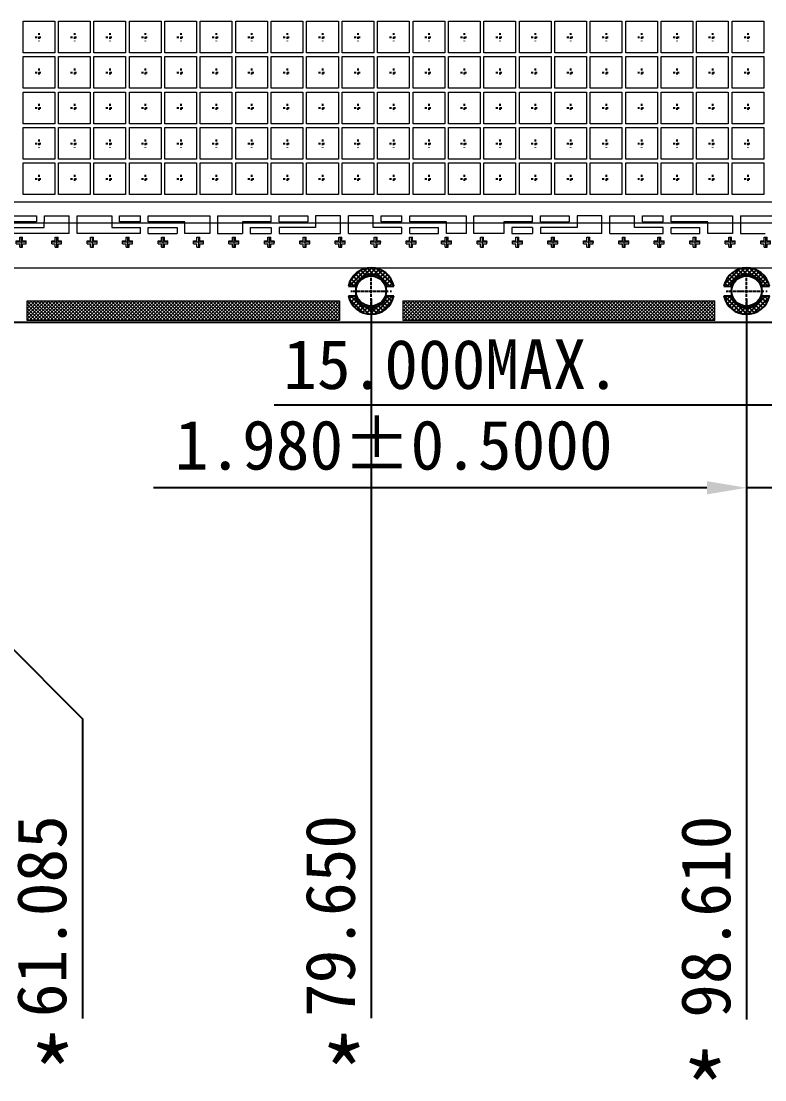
# Model space of a CAD drawing. Extents: x -590 to -223, y -126 to 82.
# Drawn here: x -364.3 to -326.8, y -50.2 to 3.3 of the extents above; entities that cross this region are included whole.
import ezdxf

# ---------------------------------------------------------------- set-up
doc = ezdxf.new("R2010")
doc.units = 0
doc.header["$LTSCALE"] = 0.01
doc.header["$MEASUREMENT"] = 0
for name, pattern in [('CENTER', [2, 1.25, -0.25, 0.25, -0.25]), ('CENTER2', [1.125, 0.75, -0.125, 0.125, -0.125]), ('PHANTOM', [2.5, 1.25, -0.25, 0.25, -0.25, 0.25, -0.25])]:
    doc.linetypes.add(name, pattern=pattern)
doc.layers.get('0').update_dxf_attribs({"linetype": 'CONTINUOUS', "lineweight": 0})
doc.layers.get('DEFPOINTS').update_dxf_attribs({"linetype": 'CONTINUOUS'})
for name, color, linetype in [('0D', 2, 'CONTINUOUS'), ('CEN', 2, 'CENTER'), ('DIM', 7, 'CONTINUOUS'), ('PAGE1', 7, 'CONTINUOUS'), ('plating', 1, 'CONTINUOUS'), ('标注', 7, 'CONTINUOUS')]:
    doc.layers.add(name, color=color, linetype=linetype)
doc.layers.add('Pkg', color=6, linetype='PHANTOM', lineweight=9)
doc.styles.get("Standard").update_dxf_attribs({"font": ''})
doc.styles.get('STANDARD').set_extended_font_data('SimSun')
doc.dimstyles.new('St.ZJ', dxfattribs={"dimtxt": 2.5, "dimasz": 2, "dimexe": 0.6, "dimexo": 0.4, "dimgap": 0.8, "dimtad": 1, "dimdec": 3, "dimzin": 0, "dimdsep": 46, "dimtxsty": 'STANDARD', "dimcen": 0.6, "dimclrd": 1, "dimclre": 1, "dimclrt": 256, "dimadec": 0, "dimazin": 0, "dimtfac": 1, "dimtdec": 3, "dimtmove": 0, "dimatfit": 3, "dimfxl": 1, "dimtolj": 1, "dimtzin": 0, "dimarcsym": 0})
pattern_1 = [(44.99999999999999, (0, 0), (-0.1122532015133644, 0.1122532015133644), []), (135, (0, 0), (-0.1122532015133644, -0.1122532015133644), [])]

# ---------------------------------------------------------------- blocks, each defined once
blk = doc.blocks.new('*D61')
at = {"color": 1, "lineweight": -2, "transparency": 16777216}
for p, q in [((-1112.631514196497, -1250.098156328522), (-1112.631514196497, -1255.67584331161)), ((-1097.631514196496, -1250.19815632852), (-1097.631514196496, -1255.67584331161)), ((-1112.631514196497, -1255.07584331161), (-1138.471428797655, -1255.07584331161)), ((-1099.631514196496, -1255.07584331161), (-1110.631514196497, -1255.07584331161))]:
    blk.add_line(p, q, dxfattribs=at)
at = {"color": 1, "transparency": 16777216}
for points in [[(-1110.631514196497, -1254.742509978277), (-1110.631514196497, -1255.409176644944), (-1112.631514196497, -1255.07584331161)], [(-1099.631514196496, -1255.409176644944), (-1099.631514196496, -1254.742509978277), (-1097.631514196496, -1255.07584331161)]]:
    blk.add_solid(points, dxfattribs=at)
at = {"layer": 'DEFPOINTS', "color": 0, "transparency": 16777216}
for p in [(-1112.631514196497, -1249.698156328522), (-1097.631514196496, -1249.79815632852), (-1112.631514196497, -1255.07584331161)]:
    blk.add_point(p, dxfattribs=at)
at = {"transparency": 16777216, "insert": (-1129.501037736203, -1250.942509978277), "char_height": 2.5, "attachment_point": 5}
blk.add_mtext('\\A1;\\P15.000MAX.', dxfattribs=at)
blk = doc.blocks.new('ceter')
at = {"color": 1, "linetype": 'CENTER2', "ltscale": 0.05}
for p, q in [((133.7530568939966, 275.9966021890507), (134.1431977260442, 275.9966021890507)), ((133.7530568939966, 275.9966021890507), (134.1431977260442, 275.9966021890507)), ((133.7530568939969, 275.9966021890507), (134.1431977260444, 275.9966021890507)), ((133.7530568939969, 275.9966021890507), (134.1431977260444, 275.9966021890507)), ((133.9481273100206, 276.1985069066956), (133.9481273100206, 275.7946974714059)), ((133.9481273100206, 276.1985069066956), (133.9481273100206, 275.7946974714059)), ((133.9481273100209, 276.1985069066956), (133.9481273100209, 275.7946974714059)), ((133.9481273100209, 276.1985069066956), (133.9481273100209, 275.7946974714059))]:
    blk.add_line(p, q, dxfattribs=at)
blk = doc.blocks.new('frame')
at = {"layer": 'Pkg', "color": 0, "linetype": 'ByBlock'}
blk.add_lwpolyline([(-549.1243287625475, -323.3288251624322), (-547.5243287625473, -323.3288251624322), (-547.5243287625473, -324.9288251624322), (-549.1243287625475, -324.9288251624322)], close=True, dxfattribs=at)
at = {"layer": 'plating'}
blk.add_blockref('ceter', (-682.272456072568, -600.1254273514829), dxfattribs=at)
blk = doc.blocks.new('squre2')
at = {"linetype": 'ByBlock', "lineweight": 0}
for p, q in [((138.2181273100209, 278.6316023134768), (138.2181273100209, 278.4566023134768)), ((138.2181273100209, 278.6316023134768), (138.3681273100205, 278.6316023134768)), ((138.3681273100205, 278.6316023134768), (138.3681273100205, 278.4566023134768)), ((138.0431273100207, 278.4566023134768), (138.2181273100209, 278.4566023134768)), ((138.0431273100207, 278.4566023134768), (138.0431273100207, 278.3066023134769)), ((138.0431273100207, 278.3066023134769), (138.2181273100209, 278.3066023134769)), ((138.2181273100209, 278.3066023134769), (138.2181273100209, 278.1316023134768)), ((138.3681273100205, 278.4566023134768), (138.5431273100207, 278.4566023134768)), ((138.3681273100205, 278.3066023134769), (138.5431273100207, 278.3066023134769)), ((138.3681273100205, 278.3066023134769), (138.3681273100205, 278.1316023134768))]:
    blk.add_line(p, q, dxfattribs=at)
for p, q in [((138.2181273100209, 278.1316023134768), (138.3681273100205, 278.1316023134768)), ((138.5431273100207, 278.4566023134768), (138.5431273100207, 278.3066023134769))]:
    blk.add_line(p, q)
at = {"layer": '0D', "color": 3, "linetype": 'ByBlock', "lineweight": 0}
for p, q in [((138.2931273100207, 278.1177910842059), (138.2931273100207, 278.6454135427477)), ((138.5633979624535, 278.3816023134768), (138.0228566575883, 278.3816023134768))]:
    blk.add_line(p, q, dxfattribs=at)
blk = doc.blocks.new('*D35')
at = {"layer": 'DEFPOINTS', "color": 0, "transparency": 16777216}
for p in [(-1213.221514432074, -1249.310167635834), (-1133.571514667652, -1249.310167635834), (-1133.571514667652, -1274.907862733821)]:
    blk.add_point(p, dxfattribs=at)
at = {"layer": 'DIM', "color": 1, "lineweight": -2, "transparency": 16777216}
blk.add_line((-1133.571514667652, -1249.710167635834), (-1133.571514667652, -1286.0290917841), dxfattribs=at)
at = {"layer": 'DIM', "transparency": 16777216, "insert": (-1135.621514667652, -1280.868477258961), "char_height": 2.5, "attachment_point": 5, "rotation": 90}
blk.add_mtext('\\A1;79.650', dxfattribs=at)
blk = doc.blocks.new('*D36')
at = {"layer": 'DEFPOINTS', "color": 0, "transparency": 16777216}
for p in [(-1213.221514432074, -1249.310167635834), (-1114.611514667652, -1249.310167635834), (-1114.611514667652, -1274.907862733821)]:
    blk.add_point(p, dxfattribs=at)
at = {"layer": 'DIM', "color": 1, "lineweight": -2, "transparency": 16777216}
blk.add_line((-1114.611514667652, -1249.710167635834), (-1114.611514667652, -1286.098924186335), dxfattribs=at)
at = {"layer": 'DIM', "transparency": 16777216, "insert": (-1116.661514667652, -1280.903393460078), "char_height": 2.5, "attachment_point": 5, "rotation": 90}
blk.add_mtext('\\A1;98.610', dxfattribs=at)
blk = doc.blocks.new('*D37')
at = {"layer": 'DEFPOINTS', "color": 0, "transparency": 16777216}
for p in [(-1213.221514432074, -1249.310167635834), (-1092.621514196497, -1249.310167635834), (-1091.471155850493, -1274.907862733821)]:
    blk.add_point(p, dxfattribs=at)
at = {"layer": 'DIM', "color": 1, "lineweight": -2, "transparency": 16777216}
for p, q in [((-1092.621514196497, -1249.710167635834), (-1092.621514196497, -1266.907862733821)), ((-1092.621514196497, -1266.907862733821), (-1091.471155850493, -1270.907862733821)), ((-1091.471155850493, -1270.907862733821), (-1091.471155850493, -1287.635237035497))]:
    blk.add_line(p, q, dxfattribs=at)
at = {"layer": 'DIM', "transparency": 16777216, "insert": (-1093.521155850493, -1281.671549884659), "char_height": 2.5, "attachment_point": 5, "rotation": 90}
blk.add_mtext('\\A1;120.600', dxfattribs=at)
blk = doc.blocks.new('*D38')
at = {"layer": 'DEFPOINTS', "color": 0, "transparency": 16777216}
for p in [(-1213.221514432074, -1249.310167635834), (-1091.821514196498, -1249.310167635834), (-1087.238104742122, -1274.907862733821)]:
    blk.add_point(p, dxfattribs=at)
at = {"layer": 'DIM', "color": 1, "lineweight": -2, "transparency": 16777216}
for p, q in [((-1091.821514196498, -1249.710167635834), (-1091.821514196498, -1266.907862733821)), ((-1091.821514196498, -1266.907862733821), (-1087.238104742122, -1270.907862733821)), ((-1087.238104742122, -1270.907862733821), (-1087.238104742122, -1287.635237035497))]:
    blk.add_line(p, q, dxfattribs=at)
at = {"layer": 'DIM', "transparency": 16777216, "insert": (-1089.288104742122, -1281.671549884659), "char_height": 2.5, "attachment_point": 5, "rotation": 90}
blk.add_mtext('\\A1;121.400', dxfattribs=at)
blk = doc.blocks.new('*D15')
at = {"layer": 'DEFPOINTS', "color": 0, "transparency": 16777216}
for p in [(-1089.221514196497, -1247.461827333777), (-1213.221514432074, -1249.310167635833), (-1082.664010348942, -1274.907862733821)]:
    blk.add_point(p, dxfattribs=at)
at = {"layer": 'DIM', "color": 1, "lineweight": -2, "transparency": 16777216}
for p, q in [((-1089.221514196497, -1247.861827333777), (-1089.221514196497, -1266.907862733821)), ((-1089.221514196497, -1266.907862733821), (-1082.664010348942, -1270.907862733821)), ((-1082.664010348942, -1270.907862733821), (-1082.664010348942, -1287.635237035497))]:
    blk.add_line(p, q, dxfattribs=at)
at = {"layer": 'DIM', "transparency": 16777216, "insert": (-1084.714010348942, -1281.671549884659), "char_height": 2.5, "attachment_point": 5, "rotation": 90}
blk.add_mtext('\\A1;124.000', dxfattribs=at)
blk = doc.blocks.new('*D40')
at = {"layer": 'DEFPOINTS', "color": 0, "transparency": 16777216}
for p in [(-1213.221514432074, -1249.310167635834), (-1095.651514667652, -1249.310167635834), (-1095.651514667652, -1274.907862733821)]:
    blk.add_point(p, dxfattribs=at)
at = {"layer": 'DIM', "color": 1, "lineweight": -2, "transparency": 16777216}
blk.add_line((-1095.651514667652, -1249.710167635834), (-1095.651514667652, -1287.635237035497), dxfattribs=at)
at = {"layer": 'DIM', "transparency": 16777216, "insert": (-1097.701514667652, -1281.671549884659), "char_height": 2.5, "attachment_point": 5, "rotation": 90}
blk.add_mtext('\\A1;117.570', dxfattribs=at)
blk = doc.blocks.new('*D16')
at = {"layer": 'DEFPOINTS', "color": 0, "transparency": 16777216}
for p in [(-1152.136514667651, -1243.643167635834), (-1213.221514432074, -1249.310167635834), (-1148.142995228171, -1274.907862733821)]:
    blk.add_point(p, dxfattribs=at)
at = {"layer": 'DIM', "color": 1, "lineweight": -2, "transparency": 16777216}
for p, q in [((-1152.136514667651, -1244.043167635834), (-1152.136514667651, -1266.907862733821)), ((-1152.136514667651, -1266.907862733821), (-1148.142995228171, -1270.907862733821)), ((-1148.142995228171, -1270.907862733821), (-1148.142995228171, -1286.043058264547))]:
    blk.add_line(p, q, dxfattribs=at)
at = {"layer": 'DIM', "transparency": 16777216, "insert": (-1150.192995228171, -1280.875460499184), "char_height": 2.5, "attachment_point": 5, "rotation": 90}
blk.add_mtext('\\A1;61.085', dxfattribs=at)
blk = doc.blocks.new('vc')
for p, q in [((-4.54491106731848, 118.3944830298822), (-4.543012754952314, 119.2944830298795)), ((-4.543012754952314, 119.2944830298795), (-2.668012754952314, 119.2944830275826)), ((-2.068012754952178, 119.2944830268479), (0.5569872450457752, 119.2944830236324)), ((0.5569872450457752, 119.2944830236324), (0.556987243943695, 118.3944830236326)), ((1.156987244494075, 118.844483022898), (1.156987245045229, 119.2944830228987)), ((3.331987245044956, 119.294483020255), (7.981987245045502, 119.2944830145461)), ((6.106987244495712, 118.8444830168343), (3.331987244493802, 118.8444830202322)), ((6.106987243393859, 117.9444830168345), (6.106987244495712, 118.8444830168343)), ((12.6319872444933, 118.8444830088419), (10.45698724449517, 118.8444830115068)), ((10.45698724449517, 118.8444830115068), (10.45698724339286, 117.9444830115062)), ((15.40698724504659, 119.2944830054434), (15.40698724449544, 118.8444830054427)), ((17.88198724504741, 119.2944830024121), (16.00698724504741, 119.2944830047088)), ((16.00698724504741, 119.2944830047088), (16.00698724394533, 118.3944830047078)), ((20.35698724394342, 118.3944829993791), (20.3569872450455, 119.2944829993803)), ((20.95698724449517, 118.8444829986444), (20.95698724504632, 119.2944829986454)), ((23.13198724504468, 119.2944829960095), (27.39948724505166, 119.2944829907537)), ((25.90698724449544, 118.8444829925809), (23.13198724449353, 118.8444829960085)), ((25.90698724339359, 117.9444829925812), (25.90698724449544, 118.8444829925809)), ((27.39948724505166, 119.2944829912435), (27.39948724339797, 117.9444829912427)), ((27.99948724338924, 117.944482990018), (27.99948724504293, 119.2944829900189)), ((27.99948724504293, 119.2944829900189), (32.43198724504464, 119.2944829845876)), ((32.43198724449326, 118.8444829846348), (30.25698724449489, 118.8444829872533)), ((30.25698724449489, 118.8444829872533), (30.25698724339304, 117.9444829872527)), ((35.20698724504632, 119.2944829811902), (35.20698724449517, 118.8444829811892)), ((37.68198724504714, 119.2944829781584), (35.80698724504714, 119.2944829804551)), ((35.80698724504714, 119.2944829804551), (35.80698724394506, 118.3944829804541)), ((40.15698724394314, 118.3944829751256), (40.15698724504523, 119.294482975127)), ((40.75698724449489, 118.8444829743907), (40.75698724504604, 119.2944829743917)), ((42.93198724504441, 119.2944829717198), (47.58198724504427, 119.2944829660257)), ((45.70698724449516, 118.8444829683274), (42.93198724449325, 118.8444829717721)), ((45.70698724339286, 117.9444829683277), (45.70698724449516, 118.8444829683274)), ((-7.318012756055622, 118.3944830333089), (-4.54491106731848, 118.3944830298822)), ((-2.668012756606231, 117.9444830275813), (-7.318012756607004, 117.9444830333084)), ((2.731987243391131, 117.9444830209895), (-2.068012756605867, 117.9444830268462)), ((0.556987243943695, 118.3944830236326), (2.731987243942512, 118.3944830209889)), ((5.506987243945332, 118.3944830175692), (5.506987243394405, 117.9444830175698)), ((7.981987243391586, 117.9444830145537), (6.106987243393859, 117.9444830168345)), ((11.05698724394369, 118.3944830107712), (11.05698724339231, 117.9444830107716)), ((16.00698724394533, 118.3944830047078), (13.23198724394251, 118.3944830081061)), ((13.23198724339113, 117.9444830081111), (17.88198724339349, 117.9444830024106)), ((22.53198724394224, 118.3944829967142), (20.35698724394342, 118.3944829993791)), ((25.30698724339413, 117.9444829933161), (25.30698724394506, 118.3944829933154)), ((27.39948724339797, 117.9444829907529), (25.90698724339359, 117.9444829925812)), ((30.25698724339304, 117.9444829872527), (27.99948724338924, 117.944482990018)), ((30.85698724394343, 118.3944829865174), (30.8569872433925, 117.9444829865178)), ((35.80698724394506, 118.3944829804541), (33.03198724394247, 118.3944829838524)), ((38.28198724339359, 117.9444829774672), (42.33198724339058, 117.944482972463)), ((42.33198724394196, 118.3944829725069), (40.15698724394314, 118.3944829751256)), ((45.10698724339341, 117.9444829690626), (45.10698724394479, 118.3944829690622)), ((47.58198724339104, 117.9444829660492), (45.70698724339286, 117.9444829683277))]:
    blk.add_line(p, q)
at = {"color": 0}
for p, q in [((-2.668012756606231, 117.9444830275813), (-2.668012754952314, 119.2944830275826)), ((-2.068012756605867, 117.9444830268462), (-2.068012754952178, 119.2944830268477)), ((1.156987245045229, 119.2944830228987), (2.73198724504482, 119.294483020969)), ((2.731987244493438, 118.8444830209892), (1.156987244494075, 118.8444830229175)), ((2.731987244493438, 118.8444830209892), (2.73198724504482, 119.2944830209903)), ((3.331987244493802, 118.844483020254), (3.331987245044956, 119.294483020255)), ((7.981987245045502, 119.2944830145545), (7.981987243391586, 117.9444830145537)), ((8.581987245045639, 119.2944830138197), (8.581987243391948, 117.9444830138188)), ((8.581987245045639, 119.2944830138197), (12.63198724504468, 119.2944830088427)), ((12.6319872444933, 118.8444830088433), (12.63198724504468, 119.2944830088427)), ((13.23198724449344, 118.8444830081082), (13.23198724504482, 119.2944830081078)), ((13.23198724504482, 119.2944830081078), (15.40698724504659, 119.2944830054446)), ((13.23198724449344, 118.8444830081082), (15.40698724449544, 118.844483005445)), ((17.88198724339349, 117.9444830024106), (17.88198724504741, 119.2944830024121)), ((18.48198724339386, 117.9444830016755), (18.48198724504755, 119.2944830016772)), ((20.3569872450455, 119.2944829993803), (18.48198724504755, 119.2944830016772)), ((20.95698724504632, 119.2944829986454), (22.53198724504455, 119.2944829967157)), ((22.53198724449317, 118.8444829967436), (20.95698724449517, 118.844482998672)), ((22.53198724449317, 118.8444829967436), (22.53198724504455, 119.2944829967448)), ((23.13198724449353, 118.8444829960085), (23.13198724504468, 119.2944829960095)), ((32.43198724449326, 118.8444829846348), (32.43198724504464, 119.2944829846344)), ((33.03198724449362, 118.8444829839), (33.031987245045, 119.2944829838993)), ((33.031987245045, 119.2944829838993), (35.20698724504632, 119.2944829811902)), ((33.03198724449362, 118.8444829839), (35.20698724449517, 118.8444829811892)), ((37.68198724339323, 117.9444829782023), (37.68198724504714, 119.2944829782036)), ((38.28198724339359, 117.9444829774672), (38.28198724504728, 119.2944829774687)), ((38.28198724504728, 119.2944829774687), (40.15698724504523, 119.294482975173)), ((40.75698724504604, 119.2944829743917), (42.33198724504427, 119.294482972462)), ((40.75698724449489, 118.8444829743907), (42.33198724449289, 118.8444829725072)), ((42.33198724449289, 118.8444829725072), (42.33198724504427, 119.2944829725079)), ((42.93198724449325, 118.8444829717721), (42.93198724504441, 119.294482971773)), ((47.58198724504495, 119.29448296605), (47.58198724339104, 117.9444829660492)), ((48.18198724504509, 119.2944829653149), (48.1819872433914, 117.9444829653141)), ((48.18198724504509, 119.2944829653149), (52.23198724504413, 119.2944829603391)), ((2.731987243391131, 117.9444830209895), (2.731987243942512, 118.3944830209889)), ((3.33198724339104, 117.9444830202542), (3.331987243942421, 118.3944830202538)), ((3.331987243942421, 118.3944830202538), (5.506987243945332, 118.3944830175692)), ((3.33198724339104, 117.9444830202542), (5.506987243394405, 117.9444830175912)), ((8.581987243391948, 117.9444830138188), (10.45698724339286, 117.9444830115219)), ((11.05698724394369, 118.3944830107712), (12.63198724394215, 118.3944830088419)), ((11.05698724339231, 117.9444830107716), (12.63198724339076, 117.9444830088416)), ((12.63198724394215, 118.3944830088419), (12.63198724339076, 117.9444830088419)), ((13.23198724394251, 118.3944830081075), (13.23198724339113, 117.944483008107)), ((18.48198724339386, 117.9444830016755), (22.53198724339086, 117.944482996713)), ((22.53198724339086, 117.944482996744), (22.53198724394224, 118.3944829967433)), ((23.13198724339077, 117.9444829960087), (23.13198724394215, 118.3944829960082)), ((23.13198724394215, 118.3944829960082), (25.30698724394506, 118.3944829933154)), ((23.13198724339077, 117.9444829960087), (25.30698724339413, 117.9444829933452)), ((32.43198724394233, 118.3944829846334), (30.85698724394343, 118.3944829865174)), ((30.8569872433925, 117.9444829865178), (32.43198724339095, 117.9444829846336)), ((32.43198724394233, 118.3944829846334), (32.43198724339095, 117.9444829846336)), ((33.03198724394247, 118.3944829838992), (33.03198724339109, 117.9444829838985)), ((37.68198724339323, 117.9444829782023), (33.03198724339109, 117.9444829838985)), ((42.33198724339058, 117.9444829725071), (42.33198724394196, 118.3944829725069)), ((42.93198724339049, 117.9444829717722), (42.93198724394187, 118.3944829717718)), ((42.93198724394187, 118.3944829717718), (45.10698724394479, 118.3944829690622)), ((42.93198724339049, 117.9444829717722), (45.10698724339341, 117.9444829691074)), ((48.1819872433914, 117.9444829653141), (50.05698724339231, 117.9444829630172))]:
    blk.add_line(p, q, dxfattribs=at)
blk.add_lwpolyline([(-7.318012754953088, 119.2944830332801), (-5.143012754953133, 119.2944830306162), (-5.143012755504287, 118.844483030615), (-7.318012755504469, 118.8444830332791)])
blk = doc.blocks.new('*D60')
at = {"color": 1, "lineweight": -2, "transparency": 16777216}
for p, q in [((-1114.611514196497, -1249.710156328519), (-1114.611514196497, -1259.844270254421)), ((-1112.631514196497, -1249.698156328522), (-1112.631514196497, -1259.844270254421)), ((-1116.611514196497, -1259.244270254421), (-1144.559000230016, -1259.244270254421)), ((-1112.631514196497, -1259.244270254421), (-1114.611514196497, -1259.244270254421)), ((-1110.631514196497, -1259.244270254421), (-1108.631514196496, -1259.244270254421))]:
    blk.add_line(p, q, dxfattribs=at)
at = {"color": 1, "transparency": 16777216}
for points in [[(-1116.611514196497, -1259.577603587754), (-1116.611514196497, -1258.910936921088), (-1114.611514196497, -1259.244270254421)], [(-1110.631514196497, -1258.910936921088), (-1110.631514196497, -1259.577603587754), (-1112.631514196497, -1259.244270254421)]]:
    blk.add_solid(points, dxfattribs=at)
at = {"layer": 'DEFPOINTS', "color": 0, "transparency": 16777216}
for p in [(-1114.611514196497, -1249.310156328519), (-1112.631514196497, -1249.298156328522), (-1114.611514196497, -1259.244270254421)]:
    blk.add_point(p, dxfattribs=at)
at = {"transparency": 16777216, "insert": (-1132.432184587558, -1257.096504891293), "char_height": 2.5, "attachment_point": 5}
blk.add_mtext('\\A1;1.980±0.5000', dxfattribs=at)
blk = doc.blocks.new('Range')
at = {"layer": 'CEN'}
h = blk.add_hatch(dxfattribs=at)
h.set_pattern_fill('ANSI37', color=6, scale=0.05, angle=-2.54645e-11, style=0)
h.set_pattern_definition(pattern_1)
edge = h.paths.add_edge_path()
edge.add_arc((-416.666733825173, 103.0167149128041), 0.8369999999999999, 17.37868527276932, 162.6213147272289)
edge.add_line((-417.4655260384549, 103.2667149128043), (-417.8148300754937, 103.2667149128044))
edge.add_arc((-416.6667338251732, 103.0167149128041), 1.175, 12.284493856364918, 167.7155061436352, ccw=False)
edge.add_line((-415.5186375748528, 103.2667149128044), (-415.867941611891, 103.2667149128044))
h = blk.add_hatch(dxfattribs=at)
h.set_pattern_fill('ANSI37', color=6, scale=0.05, angle=-2.54645e-11, style=0)
h.set_pattern_definition(pattern_1)
edge = h.paths.add_edge_path()
edge.add_arc((-416.666733825173, 103.0167149128041), 0.8369999999999999, 197.3786852727284, 342.6213147272698)
edge.add_line((-415.8679416118907, 102.7667149128046), (-415.5186375748527, 102.7667149128045))
edge.add_arc((-416.6667338251732, 103.0167149128041), 1.175, 192.2844938563281, 347.71550614367203, ccw=False)
edge.add_line((-417.8148300754939, 102.7667149128044), (-417.465526038455, 102.7667149128045))
at = {"color": 0}
for p, q in [((-417.8148300754937, 103.2667149128044), (-417.4655260384549, 103.2667149128044)), ((-415.867941611891, 103.2667149128045), (-415.5186375748528, 103.2667149128045)), ((-417.8148300754939, 102.7667149128044), (-417.465526038455, 102.7667149128044)), ((-415.8679416118907, 102.7667149128046), (-415.5186375748527, 102.7667149128046))]:
    blk.add_line(p, q, dxfattribs=at)
for centre, radius, start, end in [((-416.6667338251732, 103.0167149128041), 1.175, 12.28449385636436, 167.7155061436356), ((-416.666733825173, 103.0167149128041), 0.8369999999999999, 17.37868527276958, 162.6213147272288), ((-416.6667338251732, 103.0167149128041), 1.175, 192.2844938563279, 347.715506143672), ((-416.666733825173, 103.0167149128041), 0.8369999999999999, 197.3786852727284, 342.6213147272691)]:
    blk.add_arc(centre, radius, start, end, dxfattribs=at)
at = {"layer": 'CEN', "color": 3, "linetype": 'CENTER'}
for p, q in [((-416.6667338251733, 102.116714912804), (-416.6667338251733, 103.9167149128041)), ((-417.5667338251728, 103.0167149128045), (-415.7667338251731, 103.0167149128045))]:
    blk.add_line(p, q, dxfattribs=at)
at = {"layer": 'PAGE1'}
blk.add_circle((-416.666733825173, 103.0167149128041), 0.762, dxfattribs=at)
blk = doc.blocks.new('Circle')
at = {"layer": 'plating', "color": 3, "linetype": 'CENTER'}
for p, q in [((39.35271921881546, 160.0700863975526), (39.35271921881546, 161.7830301938835)), ((38.3206328779726, 160.9265582957187), (40.38480555965967, 160.9265582957187))]:
    blk.add_line(p, q, dxfattribs=at)
at = {"color": 0, "rotation": 2.9849863675e-06}
blk.add_blockref('Range', (456.0194584109369, 57.90986508977285), dxfattribs=at)
blk = doc.blocks.new('Z$W@#00294823')
at = {"layer": 'CEN', "color": 3, "linetype": 'CENTER'}
for p, q in [((0, -0.8564718981654095), (0, 0.8564718981654095)), ((-1.032086340843534, -2.274e-13), (1.032086340843534, -2.274e-13))]:
    blk.add_line(p, q, dxfattribs=at)
at = {"layer": '标注'}
blk.add_blockref('Circle', (-39.35271921879916, -160.9265582951441), dxfattribs=at)
blk = doc.blocks.new('Z$W@#38060F6F')
at = {"color": 0}
blk.add_blockref('Z$W@#00294823', (0, 1.137e-13), dxfattribs=at)

msp = doc.modelspace()

# ---------------------------------------------------------------- hatches: boundary and pattern name
h = msp.add_hatch()
h.set_pattern_fill('ANSI37', color=6)
h.set_pattern_definition([(45, (-1188.851514667651, -1250.798167635836), (-0.0883883476483185, 0.0883883476483185), []), (135, (-1188.851514667651, -1250.798167635836), (-0.0883883476483185, -0.0883883476483184), [])])
h.paths.add_polyline_path([(-345.0633054951516, -11.85801947496429), (-329.3033054951516, -11.85801947496429), (-329.3033054951516, -10.85801947496429), (-345.0633054951516, -10.85801947496429)])
h.paths.add_polyline_path([(-364.0233054951518, -11.85801947496429), (-348.2633054951518, -11.85801947496429), (-348.2633054951518, -10.85801947496429), (-364.0233054951518, -10.85801947496429)])
h.paths.add_polyline_path([(-378.2432957580593, -11.85801947496452), (-367.2233054951516, -11.85801947496452), (-367.2233054951519, -10.85801947496429), (-378.2432957580593, -10.85801947496429)])
h.paths.add_polyline_path([(-401.9433054951512, -11.85801947496429), (-395.6633054951512, -11.85801947496407), (-395.6633054951512, -10.85801947496429), (-401.9433054951512, -10.85801947496429)])
h.paths.add_polyline_path([(-387.7233054951517, -11.85801947496452), (-381.4432957580591, -11.85801947496452), (-381.4432957580591, -10.85801947496429), (-387.7233054951517, -10.85801947496429)])
h.paths.add_polyline_path([(-392.4633054951514, -11.85801947496407), (-390.9233054951514, -11.85801947496429), (-390.9233054951514, -10.85801947496429), (-392.4633054951514, -10.85801947496406)])

# ---------------------------------------------------------------- linework, layer by layer
for p, q in [((-308.5583054951515, -5.883019474963475), (-421.8983054951511, -5.883019474963475)), ((-364.0233054951518, -11.85801947496429), (-364.0233054951518, -10.85801947496429)), ((-364.0233054951518, -10.85801947496429), (-348.2633054951518, -10.85801947496429)), ((-348.2633054951518, -10.85801947496429), (-348.2633054951518, -11.85801947496429)), ((-345.0633054951516, -10.85801947496429), (-329.3033054951516, -10.85801947496429)), ((-345.0633054951516, -10.85801947496429), (-345.0633054951516, -11.85801947496429)), ((-329.3033054951516, -11.85801947496429), (-329.3033054951516, -10.85801947496429)), ((-348.2633054951518, -11.85801947496429), (-364.0233054951518, -11.85801947496429)), ((-329.3033054951516, -11.85801947496429), (-345.0633054951516, -11.85801947496429))]:
    msp.add_line(p, q)
at = {"color": 5}
for p, q in [((-365.2283054951518, -6.918019474964467), (-305.6927301121398, -6.918019474964467)), ((-308.7180537323795, -9.208019474962839), (-365.2283054951518, -9.208019474962839))]:
    msp.add_line(p, q, dxfattribs=at)
at = {"layer": 'PAGE1'}
msp.add_line((-305.3133050239972, -11.9580194749642), (-552.3133050239971, -11.9580194749642), dxfattribs=at)
at = {"layer": 'plating', "color": 3, "linetype": 'CENTER'}
for p, q in [((-346.6633054951517, -11.2700194749591), (-346.6633054951517, -9.470019474958917)), ((-327.7033054951516, -11.2700194749591), (-327.7033054951516, -9.470019474958917)), ((-347.5633054951518, -10.37001947495901), (-345.7633054951518, -10.37001947495901)), ((-328.6033054951517, -10.37001947495901), (-326.8033054951518, -10.37001947495901))]:
    msp.add_line(p, q, dxfattribs=at)

# ---------------------------------------------------------------- block references
at = {"xscale": 0.6666666666666666, "yscale": 0.6666666666666666, "zscale": 0.6666666666666666}
msp.add_blockref('vc', (-360.1346302685718, -86.09767499164012), dxfattribs=at)
for p in [(184.886023267396, 326.5858056874688), (186.676023267396, 326.5858056874688), (188.4660232673959, 326.5858056874688), (190.2560232673959, 326.5858056874688), (192.0460232673961, 326.5858056874688), (193.836023267396, 326.5858056874688), (195.626023267396, 326.5858056874688), (197.4160232673959, 326.5858056874688), (199.2060232673962, 326.5858056874688), (200.9960232673961, 326.5858056874688), (202.7860232673961, 326.5858056874688), (204.5760232673961, 326.5858056874688), (206.366023267396, 326.5858056874688), (208.156023267396, 326.5858056874688), (209.946023267396, 326.5858056874688), (211.7360232673959, 326.5858056874688), (213.5260232673961, 326.5858056874688), (215.3160232673961, 326.5858056874688), (217.106023267396, 326.5858056874688), (218.896023267396, 326.5858056874688), (220.686023267396, 326.5858056874688), (184.886023267396, 324.7958056874686), (186.676023267396, 324.7958056874686), (188.4660232673959, 324.7958056874686), (190.2560232673959, 324.7958056874686), (192.0460232673961, 324.7958056874686), (193.836023267396, 324.7958056874686), (195.626023267396, 324.7958056874686), (197.4160232673959, 324.7958056874686), (199.2060232673962, 324.7958056874686), (200.9960232673961, 324.7958056874686), (202.7860232673961, 324.7958056874686), (204.5760232673961, 324.7958056874686), (206.366023267396, 324.7958056874686), (208.156023267396, 324.7958056874686), (209.946023267396, 324.7958056874686), (211.7360232673959, 324.7958056874686), (213.5260232673961, 324.7958056874686), (215.3160232673961, 324.7958056874686), (217.106023267396, 324.7958056874686), (218.896023267396, 324.7958056874686), (220.686023267396, 324.7958056874686), (184.886023267396, 323.0058056874686), (186.676023267396, 323.0058056874686), (188.4660232673959, 323.0058056874686), (190.2560232673959, 323.0058056874686), (192.0460232673961, 323.0058056874686), (193.836023267396, 323.0058056874686), (195.626023267396, 323.0058056874686), (197.4160232673959, 323.0058056874686), (199.2060232673962, 323.0058056874686), (200.9960232673961, 323.0058056874686), (202.7860232673961, 323.0058056874686), (204.5760232673961, 323.0058056874686), (206.366023267396, 323.0058056874686), (208.156023267396, 323.0058056874686), (209.946023267396, 323.0058056874686), (211.7360232673959, 323.0058056874686), (213.5260232673961, 323.0058056874686), (215.3160232673961, 323.0058056874686), (217.106023267396, 323.0058056874686), (218.896023267396, 323.0058056874686), (220.686023267396, 323.0058056874686), (184.886023267396, 321.2158056874687), (186.676023267396, 321.2158056874687), (188.4660232673959, 321.2158056874687), (190.2560232673959, 321.2158056874687), (192.0460232673961, 321.2158056874687), (193.836023267396, 321.2158056874687), (195.626023267396, 321.2158056874687), (197.4160232673959, 321.2158056874687), (199.2060232673962, 321.2158056874687), (200.9960232673961, 321.2158056874687), (202.7860232673961, 321.2158056874687), (204.5760232673961, 321.2158056874687), (206.366023267396, 321.2158056874687), (208.156023267396, 321.2158056874687), (209.946023267396, 321.2158056874687), (211.7360232673959, 321.2158056874687), (213.5260232673961, 321.2158056874687), (215.3160232673961, 321.2158056874687), (217.106023267396, 321.2158056874687), (218.896023267396, 321.2158056874687), (220.686023267396, 321.2158056874687), (184.886023267396, 319.4258056874687), (186.676023267396, 319.4258056874687), (188.4660232673959, 319.4258056874687), (190.2560232673959, 319.4258056874687), (192.0460232673961, 319.4258056874687), (193.836023267396, 319.4258056874687), (195.626023267396, 319.4258056874687), (197.4160232673959, 319.4258056874687), (199.2060232673962, 319.4258056874687), (200.9960232673961, 319.4258056874687), (202.7860232673961, 319.4258056874687), (204.5760232673961, 319.4258056874687), (206.366023267396, 319.4258056874687), (208.156023267396, 319.4258056874687), (209.946023267396, 319.4258056874687), (211.7360232673959, 319.4258056874687), (213.5260232673961, 319.4258056874687), (215.3160232673961, 319.4258056874687), (217.106023267396, 319.4258056874687), (218.896023267396, 319.4258056874687), (220.686023267396, 319.4258056874687)]:
    msp.add_blockref('frame', p)
at = {"xscale": -1, "rotation": 180}
for p in [(-502.6264328051724, 270.4785827140872), (-500.8364328051725, 270.4785827140872), (-499.0464328051725, 270.4785827140872), (-497.2564328051726, 270.4785827140872), (-495.4664328051726, 270.4785827140872), (-493.6764328051727, 270.4785827140872), (-491.8864328051727, 270.4785827140872), (-490.0964328051725, 270.4785827140872), (-488.3064328051725, 270.4785827140872), (-486.5164328051726, 270.4785827140872), (-484.7264328051726, 270.4785827140872), (-482.9364328051724, 270.4785827140872), (-481.1464328051725, 270.4785827140872), (-479.3564328051725, 270.4785827140872), (-477.5664328051725, 270.4785827140872), (-475.7764328051726, 270.4785827140872), (-473.9864328051726, 270.4785827140872), (-472.1964328051726, 270.4785827140872), (-470.4064328051726, 270.4785827140872), (-468.6164328051725, 270.4785827140872), (-466.8264328051725, 270.4785827140872), (-465.0364328051725, 270.4785827140872)]:
    msp.add_blockref('squre2', p, dxfattribs=at)
at = {"color": 0}
for p in [(-346.6633054951517, -10.37001947495901), (-327.7033054951516, -10.37001947495901)]:
    msp.add_blockref('Z$W@#38060F6F', p, dxfattribs=at)

# ---------------------------------------------------------------- texts
at = {"color": 0, "char_height": 3.499999999999999, "width": 2.735099980571038, "attachment_point": 1, "rotation": 2.953131441595037e-06}
for insert in [(-364.1168851759662, -48.14570859704668), (-349.4035729633347, -48.15687888421734), (-331.1723278348022, -48.94633694522486)]:
    msp.add_mtext('\\pqc;*', dxfattribs=dict(at, insert=insert))

# ---------------------------------------------------------------- dimensions: what is measured, and where the dimension line sits
for base, p1, p2, text, picture, middle in [((-325.7233050239963, -16.13569515073936, -3.228893953e-07), (-310.7233050239963, -10.85800816764936, -3.228888092e-07), (-325.7233050239963, -10.75800816765127, -3.228888088e-07), '\\P<>MAX.', '*D61', (-342.5928285637026, -16.13569515073936, -3.228893953e-07)), ((-327.7033050239968, -20.30412209355018, -3.228893953e-07), (-325.7233050239963, -10.3580081676514, -3.228888071e-07), (-327.7033050239968, -10.37000816764816, -3.228888072e-07), '<>±0.5000', '*D60', (-345.5239754150582, -20.30412209355018, -3.228893953e-07))]:
    dim = msp.add_linear_dim(base=base, p1=p1, p2=p2, text=text, dimstyle='St.ZJ')
    dim.commit()
    dim.dimension.update_dxf_attribs({"geometry": picture, "text_midpoint": middle, "dimtype": 128, "insert": (786.9082091725004, 1238.940148160871, -3.228893953e-07)})
at = {"layer": 'DIM'}
for feature_location, offset, origin, picture, middle in [((-365.2283054951511, -4.703019474963411), (3.9935194394803375, -31.26469509798676), (-426.313305259574, -10.37001947496333), '*D16', (-363.2847860556706, -41.93531233831345)), ((-302.3133050239971, -8.521679172905804), (6.557503847555097, -27.446035400044366), (-426.313305259574, -10.37001947496242), '*D15', (-297.8058011764417, -42.73140172378839)), ((-346.6633054951517, -10.37001947496287), (0, -25.5976950979873), (-426.313305259574, -10.37001947496333), '*D35', (-348.7133054951517, -41.92832909808998)), ((-327.7033054951516, -10.37001947496287), (0, -25.5976950979873), (-426.313305259574, -10.37001947496333), '*D36', (-329.7533054951516, -41.9632452992073)), ((-305.7133050239972, -10.37001947496287), (1.1503583460047935, -25.5976950979873), (-426.313305259574, -10.37001947496333), '*D37', (-306.6129466779923, -42.73140172378839)), ((-304.9133050239975, -10.37001947496287), (4.583409454376124, -25.5976950979873), (-426.313305259574, -10.37001947496333), '*D38', (-302.3798955696213, -42.73140172378839)), ((-308.7433054951516, -10.37001947496287), (0, -25.5976950979873), (-426.313305259574, -10.37001947496333), '*D40', (-310.7933054951516, -42.73140172378839))]:
    dim = msp.add_ordinate_dim(feature_location=feature_location, offset=offset, dtype=1, origin=origin, dimstyle='St.ZJ', dxfattribs=at)
    dim.commit()
    dim.dimension.update_dxf_attribs({"geometry": picture, "text_midpoint": middle, "insert": (786.9082091725004, 1238.940148160871)})

doc.saveas('drawing.dxf')
